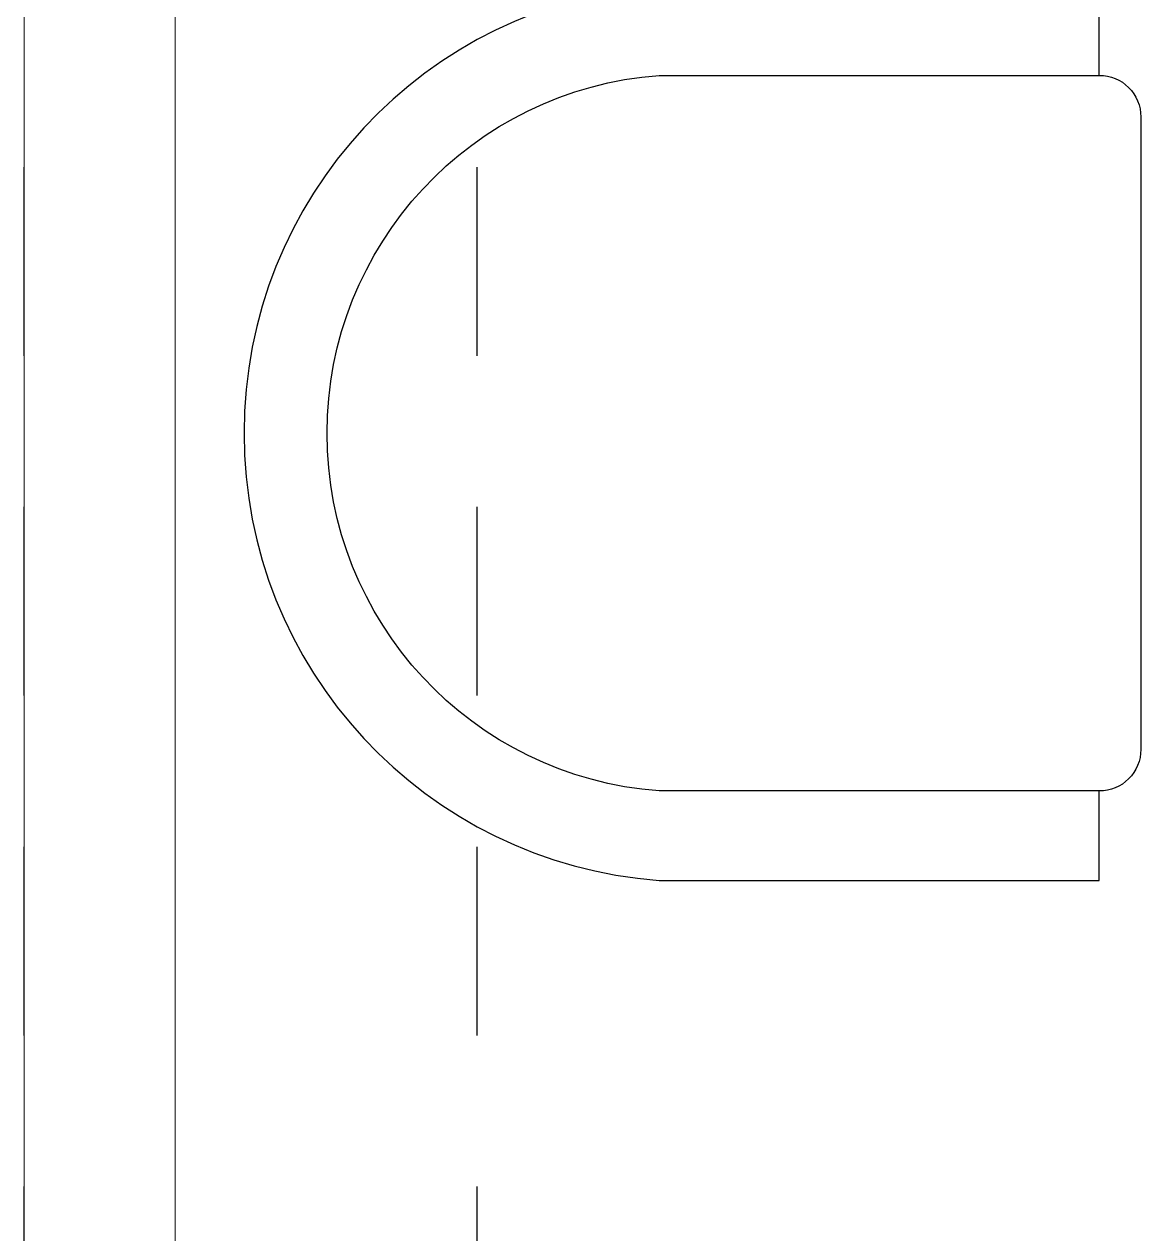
# Model space of a CAD drawing. Header units: metres. Extents: x -22 to 564, y 0 to 143.
# Drawn here: x 297.389 to 298.128, y 47.294 to 48.095 of the extents above; entities that cross this region are included whole.
import ezdxf

# ---------------------------------------------------------------- set-up
doc = ezdxf.new("R2010")
doc.units = ezdxf.units.M
doc.linetypes.add('XREF 3N NEURO-ONCOLOGIA$0$HIDDEN2', pattern=[0.1875, 0.125, -0.0625])
doc.layers.add('XREF 3N NEURO-ONCOLOGIA$0$MOBILIARIO', color=161, linetype='Continuous')
doc.layers.add('XREF 3N NEURO-ONCOLOGIA$0$PROYECCION', color=8, linetype='XREF 3N NEURO-ONCOLOGIA$0$HIDDEN2')
doc.layers.add('XREF 3N NEURO-ONCOLOGIA$0$MUROS DE TABLAROCA', color=150, linetype='Continuous', lineweight=13)

# ---------------------------------------------------------------- blocks, each defined once
blk = doc.blocks.new('XREF 3N NEURO-ONCOLOGIA$0$Ref Arq Nivel 2$0$Silla 2')
blk.add_lwpolyline([(-0.21538, -0.025, -0.414214), (-0.19038, 0), (0.19038, 0, -0.414214), (0.21538, -0.025)], format="xyb")
blk.add_lwpolyline([(-0.21538, -0.29), (-0.21538, -0.025), (-0.26923, -0.025), (-0.26923, -0.29, 0.928571), (0.26923, -0.29), (0.26923, -0.025), (0.21538, -0.025), (0.21538, -0.29, -0.928571)], format="xyb", close=True)
blk = doc.blocks.new('XREF 3N NEURO-ONCOLOGIA')
at = {"layer": 'XREF 3N NEURO-ONCOLOGIA$0$MUROS DE TABLAROCA'}
blk.add_lwpolyline([(16.45796, 39.84007), (14.88297, 39.84007), (14.88297, 39.74007), (16.45796, 39.74007)], dxfattribs=at)
at = {"layer": 'XREF 3N NEURO-ONCOLOGIA$0$PROYECCION'}
for p, q in [((13.80796, 39.84007), (16.45796, 39.84007, 0)), ((13.80796, 39.54007), (17.10797, 39.54007))]:
    blk.add_line(p, q, dxfattribs=at)
at = {"layer": 'XREF 3N NEURO-ONCOLOGIA$0$MOBILIARIO', "xscale": 1.099999999999994, "yscale": 1.099999999999994, "zscale": 1.099999999999994, "rotation": 180}
blk.add_blockref('XREF 3N NEURO-ONCOLOGIA$0$Ref Arq Nivel 2$0$Silla 2', (15.55676, 39.10047, 0), dxfattribs=at)

msp = doc.modelspace()

# ---------------------------------------------------------------- block references
at = {"rotation": 90}
msp.add_blockref('XREF 3N NEURO-ONCOLOGIA', (337.22862, 32.26709), dxfattribs=at)

doc.saveas('drawing.dxf')
